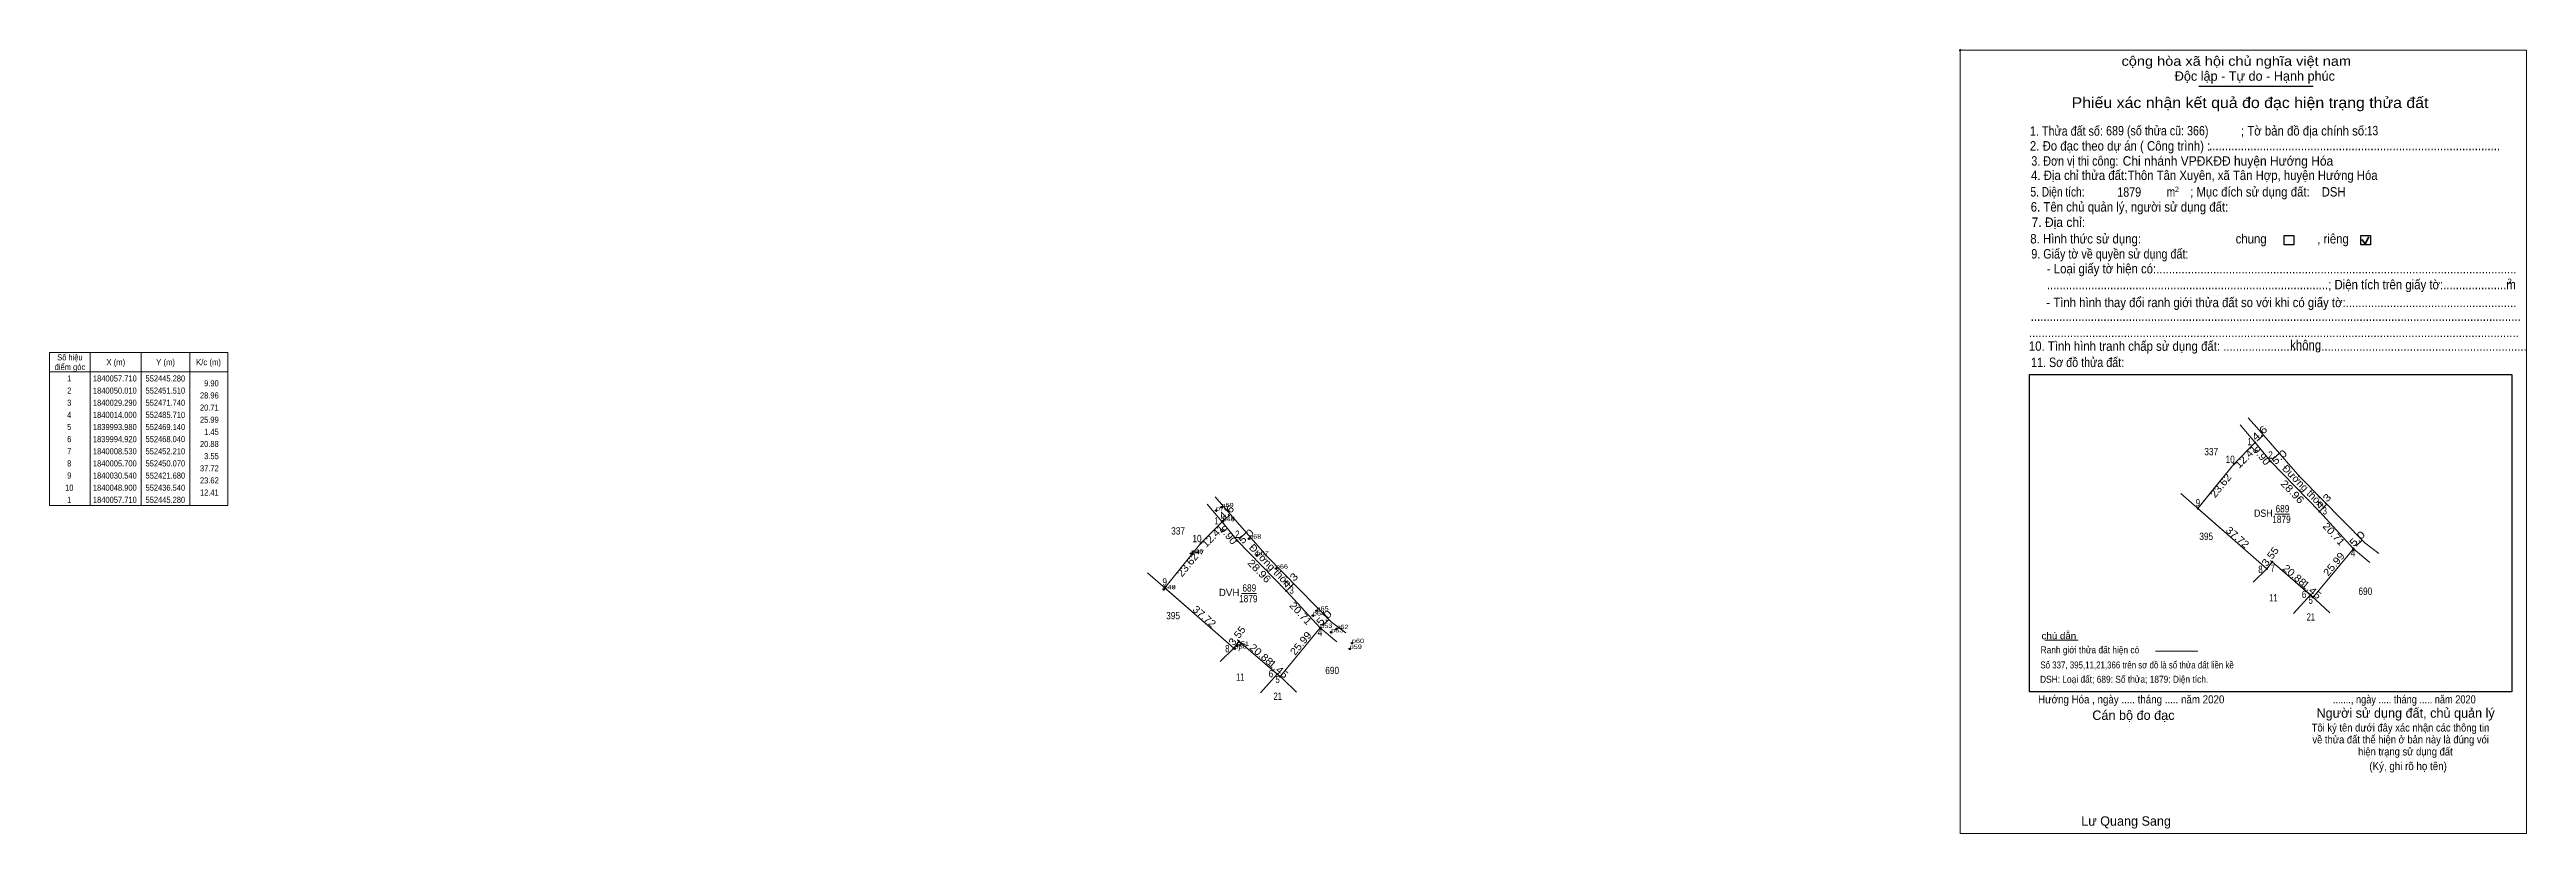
# Model space of a CAD drawing. Header units: metres. Extents: x 551962 to 552983, y 1839929 to 1840252.
import ezdxf
from ezdxf.enums import TextEntityAlignment as Align

# ---------------------------------------------------------------- set-up
doc = ezdxf.new("R2010")
doc.units = ezdxf.units.M
doc.header["$LTSCALE"] = 1.2
doc.header["$PDMODE"] = 32
doc.header["$PDSIZE"] = 0.6
doc.linetypes.add('MEDIUM_DASHED', pattern=[4.5, 3, -1.5])
for name, color, linetype, lineweight in [('1', 7, 'Continuous', 13), ('10', 7, 'Continuous', 13), ('13', 7, 'Continuous', 13), ('16', 7, 'Continuous', 13), ('17', 7, 'Continuous', 13), ('2', 7, 'Continuous', 25), ('23', 7, 'Continuous', 13), ('4', 7, 'Continuous', 13), ('6', 7, 'Continuous', 13), ('63', 7, 'Continuous', 13)]:
    doc.layers.add(name, color=color, linetype=linetype, lineweight=lineweight)
doc.layers.add('12', color=7, linetype='Continuous')
doc.layers.add('7', color=7, linetype='Continuous')

msp = doc.modelspace()

# ---------------------------------------------------------------- hatches: boundary and pattern name
at = {"layer": '16'}
for points in [[(552871.16, 1840090.381, 1), (552870.572, 1840090.381, 1)], [(552862.42, 1840081.571, 1), (552861.832, 1840081.571, 1)], [(552877.39, 1840082.681, 1), (552876.802, 1840082.681, 1)], [(552847.56, 1840063.211, 1), (552846.972, 1840063.211, 1)], [(552897.618, 1840061.957, 1), (552897.031, 1840061.957, 1)], [(552436.816, 1840048.91, 1), (552436.228, 1840048.91, 1)], [(552445.556, 1840057.72, 1), (552444.968, 1840057.72, 1)], [(552451.786, 1840050.02, 1), (552451.198, 1840050.02, 1)], [(552875.95, 1840038.371, 1), (552875.362, 1840038.371, 1)], [(552878.09, 1840041.201, 1), (552877.502, 1840041.201, 1)], [(552911.59, 1840046.671, 1), (552911.002, 1840046.671, 1)], [(552421.956, 1840030.55, 1), (552421.368, 1840030.55, 1)], [(552472.014, 1840029.296, 1), (552471.427, 1840029.296, 1)], [(552893.92, 1840027.591, 1), (552893.332, 1840027.591, 1)], [(552895.017, 1840026.651, 1), (552894.429, 1840026.651, 1)], [(552452.486, 1840008.54, 1), (552451.898, 1840008.54, 1)], [(552485.986, 1840014.01, 1), (552485.398, 1840014.01, 1)], [(552450.346, 1840005.71, 1), (552449.758, 1840005.71, 1)], [(552468.316, 1839994.93, 1), (552467.728, 1839994.93, 1)], [(552469.412, 1839993.99, 1), (552468.825, 1839993.99, 1)]]:
    msp.add_hatch(color=256, dxfattribs=at).paths.add_polyline_path(points)

# ---------------------------------------------------------------- linework, layer by layer
at = {"layer": '1'}
for points in [[(552870.88, 1840090.37), (552877.11, 1840082.67), (552897.34, 1840061.95), (552911.31, 1840046.66), (552894.74, 1840026.64), (552893.64, 1840027.58), (552877.81, 1840041.19), (552875.67, 1840038.36), (552847.28, 1840063.2), (552862.14, 1840081.56)], [(552445.28, 1840057.71), (552451.51, 1840050.01), (552471.74, 1840029.29), (552485.71, 1840014), (552469.14, 1839993.98), (552468.04, 1839994.92), (552452.21, 1840008.53), (552450.07, 1840005.7), (552421.68, 1840030.54), (552436.54, 1840048.9)]]:
    msp.add_lwpolyline(points, close=True, dxfattribs=at)
at = {"layer": '10'}
for p, q in [((552840.18, 1840069.36), (552875.67, 1840038.36)), ((552414.58, 1840036.7), (552450.07, 1840005.7)), ((552886.69, 1840019.98), (552893.64, 1840027.58)), ((552461.09, 1839987.32), (552468.04, 1839994.92))]:
    msp.add_line(p, q, dxfattribs=at)
for points in [[(552870.06, 1840032.89), (552875.67, 1840038.36), (552877.81, 1840041.19), (552893.64, 1840027.58)], [(552875.67, 1840038.36), (552877.81, 1840041.19), (552895.9, 1840025.64), (552901.57, 1840020.2)], [(552444.46, 1840000.23), (552450.07, 1840005.7), (552452.21, 1840008.53), (552468.04, 1839994.92)], [(552450.07, 1840005.7), (552452.21, 1840008.53), (552470.3, 1839992.98), (552475.97, 1839987.54)]]:
    msp.add_lwpolyline(points, dxfattribs=at)
at = {"layer": '13'}
for p, q in [((552878.94, 1840060.82), (552885.02, 1840060.82)), ((552453.34, 1840028.16), (552459.41, 1840028.16))]:
    msp.add_line(p, q, dxfattribs=at)
at = {"layer": '16', "linetype": 'MEDIUM_DASHED'}
for p, q in [((552874.35, 1840093.4), (552870.88, 1840090.37)), ((552880.86, 1840085.95), (552877.11, 1840082.67)), ((552448.75, 1840060.74), (552445.28, 1840057.71)), ((552900.4, 1840064.95), (552897.34, 1840061.95)), ((552455.26, 1840053.29), (552451.51, 1840050.01)), ((552914.88, 1840050.16), (552911.31, 1840046.66)), ((552474.8, 1840032.29), (552471.74, 1840029.29)), ((552489.28, 1840017.5), (552485.71, 1840014))]:
    msp.add_line(p, q, dxfattribs=at)
at = {"layer": '16'}
for p, q in [((552911.32, 1840046.66), (552918.11, 1840040.95)), ((552485.71, 1840014), (552492.51, 1840008.29))]:
    msp.add_line(p, q, dxfattribs=at)
for points in [[(552894.74, 1840026.64), (552911.32, 1840046.66), (552897.34, 1840061.95)], [(552469.14, 1839993.98), (552485.71, 1840014), (552471.74, 1840029.29)]]:
    msp.add_lwpolyline(points, dxfattribs=at)
for centre in [(552870.866, 1840090.381), (552862.126, 1840081.571), (552877.096, 1840082.681), (552847.266, 1840063.211), (552897.324, 1840061.957), (552436.522, 1840048.91), (552445.262, 1840057.72), (552451.492, 1840050.02), (552875.656, 1840038.371), (552877.796, 1840041.201), (552911.296, 1840046.671), (552421.662, 1840030.55), (552471.72, 1840029.296), (552893.626, 1840027.591), (552894.723, 1840026.651), (552452.192, 1840008.54), (552485.692, 1840014.01), (552450.052, 1840005.71), (552468.022, 1839994.93), (552469.119, 1839993.99)]:
    msp.add_circle(centre, 0.294, dxfattribs=at)
msp.add_point((552749.32, 1840252), dxfattribs=at)
at = {"layer": '17'}
msp.add_line((552784.22, 1840008.98), (552797.95, 1840008.98), dxfattribs=at)
at = {"layer": '2'}
for p, q in [((552847.58, 1840237.2), (552894.75, 1840237.2)), ((552777.92, 1840118.45), (552818.7, 1840118.45)), ((552818.7, 1840118.45), (552957.64, 1840118.45)), ((552957.64, 1840118.45), (552976.53, 1840118.45))]:
    msp.add_line(p, q, dxfattribs=at)
at = {"layer": '2', "lineweight": 35}
for p, q in [((552914.78, 1840173.97), (552916.11, 1840172.24)), ((552916.11, 1840172.24), (552917.73, 1840175.13))]:
    msp.add_line(p, q, dxfattribs=at)
at = {"layer": '2', "lineweight": 13}
msp.add_lwpolyline([(552749.32, 1840252), (552982.61, 1840252), (552982.61, 1839929.33), (552749.32, 1839929.33)], close=True, dxfattribs=at)
at = {"layer": '2'}
for points in [[(552882.8, 1840175.63), (552886.81, 1840175.63), (552886.81, 1840171.9), (552882.8, 1840171.9)], [(552914.32, 1840175.63), (552918.33, 1840175.63), (552918.33, 1840171.9), (552914.32, 1840171.9)]]:
    msp.add_lwpolyline(points, close=True, dxfattribs=at)
msp.add_lwpolyline([(552976.53, 1840118.45), (552976.53, 1839987.72), (552777.92, 1839987.72), (552777.92, 1840118.45)], dxfattribs=at)
at = {"layer": '23'}
for points in [[(552868.01, 1840100.62), (552871.52, 1840096.65), (552889.43, 1840076.14), (552915.96, 1840049.06), (552921.8, 1840044.7)], [(552897.34, 1840061.95), (552877.11, 1840082.67), (552870.78, 1840090.49), (552864.69, 1840097.67)], [(552471.74, 1840029.29), (552451.51, 1840050.01), (552445.18, 1840057.83), (552439.09, 1840065.01)], [(552442.41, 1840067.96), (552445.92, 1840063.99), (552463.83, 1840043.48), (552490.36, 1840016.4), (552496.2, 1840012.04)]]:
    msp.add_lwpolyline(points, dxfattribs=at)
at = {"layer": '4'}
for points in [[(552847.28, 1840063.2), (552852.91, 1840070.17), (552862.14, 1840081.56), (552870.88, 1840090.37)], [(552421.68, 1840030.54), (552427.31, 1840037.51), (552436.54, 1840048.9), (552445.28, 1840057.71)]]:
    msp.add_lwpolyline(points, dxfattribs=at)
at = {"layer": '6'}
msp.add_line((552829.84, 1840004.39), (552847.22, 1840004.39), dxfattribs=at)
at = {"layer": '63'}
for p, q in [((551979.06, 1840127.51), (551979.06, 1840064.51)), ((552000.06, 1840127.51), (552000.06, 1840064.51)), ((552020.06, 1840127.51), (552020.06, 1840064.51)), ((551962.26, 1840119.51), (552035.66, 1840119.51))]:
    msp.add_line(p, q, dxfattribs=at)
msp.add_lwpolyline([(551962.26, 1840127.51), (552035.66, 1840127.51), (552035.66, 1840064.51), (551962.26, 1840064.51)], close=True, dxfattribs=at)
at = {"layer": '7'}
for p in [(552442.77, 1840062.36), (552445, 1840063.73), (552445.5, 1840058), (552445.5, 1840057.98), (552456.42, 1840050.8), (552432.49, 1840044.66), (552432.83, 1840044.38), (552459.48, 1840043.93), (552467.43, 1840038.45), (552421.16, 1840029.94), (552421.17, 1840029.93), (552482.66, 1840019.12), (552484.14, 1840021.08), (552485.71, 1840014), (552490.2, 1840012.19), (552492.32, 1840013.53), (552498.77, 1840007.77), (552450.4, 1840005.48), (552451.36, 1840006.62), (552497.85, 1840005.36)]:
    msp.add_point(p, dxfattribs=at)

# ---------------------------------------------------------------- texts
at = {"layer": '1', "width": 0.85}
for p in [(552881.69, 1840057.24), (552456.09, 1840024.59)]:
    msp.add_text('1879', height=3, dxfattribs=at).set_placement(p, align=Align.CENTER)
at = {"layer": '12', "width": 1.25}
for s, p in [('p70', (552442.77, 1840062.36)), ('p69', (552445, 1840063.73)), ('p44', (552445.5, 1840058)), ('p45', (552445.5, 1840057.98)), ('p68', (552456.42, 1840050.8)), ('p46', (552432.49, 1840044.66)), ('p47', (552432.83, 1840044.38)), ('p67', (552459.48, 1840043.93)), ('p66', (552467.43, 1840038.45)), ('p49', (552421.16, 1840029.94)), ('p48', (552421.17, 1840029.93)), ('p64', (552482.66, 1840019.12)), ('p65', (552484.14, 1840021.08)), ('p51', (552451.36, 1840006.62)), ('p53', (552485.71, 1840014)), ('p63', (552490.2, 1840012.19)), ('p62', (552492.32, 1840013.53)), ('p60', (552498.77, 1840007.77)), ('p50', (552450.4, 1840005.48)), ('p59', (552497.85, 1840005.36))]:
    msp.add_text(s, height=1.8, dxfattribs=at).set_placement(p)
at = {"layer": '13'}
for s, width, p in [('337', 0.85, (552852.755, 1840085.14)), ('689', 0.85, (552882.095, 1840061.63)), ('337', 0.85, (552427.155, 1840052.49)), ('395', 0.85, (552850.7, 1840050.24)), ('689', 0.85, (552456.495, 1840028.98)), ('11', 0.75, (552878.36, 1840024.92)), ('690', 0.85, (552916.24, 1840027.64)), ('395', 0.85, (552425.1, 1840017.59)), ('21', 0.75, (552893.8, 1840017.03)), ('690', 0.85, (552490.64, 1839994.99)), ('11', 0.75, (552452.76, 1839992.27)), ('21', 0.75, (552468.2, 1839984.38))]:
    msp.add_text(s, height=3, dxfattribs=dict(at, width=width)).set_placement(p, align=Align.CENTER)
at = {"layer": '2'}
for s, height, width, p in [('cộng hòa xã hội chủ nghĩa việt nam', 3.894, 1.15, (552815.8, 1840245.6)), ('2. Đo đạc theo dự án ( Công trình) : ', 3.896, 0.9, (552778.06, 1840210.66)), ('1. Thửa đất số:', 3.894, 0.85, (552778.1, 1840216.8)), ('689 (số thửa cũ: 366)', 3.88, 0.85, (552809.44, 1840216.93)), ('............................................................................................', 3.896, 0.9, (552851.88, 1840210.84)), ('; Tờ bản đồ địa chính số:', 3.894, 0.9, (552865, 1840216.88)), ('13', 3.88, 0.8, (552916.88, 1840216.96)), ('4. Địa chỉ thửa đất:', 3.896, 0.9, (552778.54, 1840198.56)), ('3. Đơn vị thi công:', 3.896, 0.85, (552778.64, 1840204.46)), ('Chi nhánh VPĐKĐĐ huyện Hướng Hóa', 3.888, 0.95, (552816.28, 1840204.46)), ('Thôn Tân Xuyên, xã Tân Hợp, huyện Hướng Hóa', 3.88, 0.9, (552818.34, 1840198.57)), ('5. Diện tích:', 3.896, 0.8, (552778.3, 1840191.74)), ('1879', 3.88, 0.85, (552814.06, 1840191.66)), ('m', 3.894, 0.8, (552834.42, 1840191.74)), ('2', 2.225, 0.8, (552837.78, 1840193.58)), ('; Mục đích sử dụng đất:', 3.894, 0.9, (552844.06, 1840191.74)), ('DSH', 3.88, 0.9, (552898.24, 1840191.72)), ('6. Tên chủ quản lý, người sử dụng đất:', 3.9, 0.9, (552778.4, 1840185.52)), ('7. Địa chỉ:', 3.9, 0.95, (552778.76, 1840179.2)), ('8. Hình thức sử dụng:', 3.896, 0.9, (552778.2, 1840172.4)), ('chung                , riêng', 3.894, 0.9, (552862.8, 1840172.4)), ('9. Giấy tờ về quyền sử dụng đất:', 3.896, 0.85, (552778.64, 1840166.18)), ('     - Loại giấy tờ hiện có:..................................................................................................................', 3.894, 0.9, (552778.54, 1840160.08)), ('     - Tình hình thay đổi ranh giới thửa đất so với khi có giấy tờ:......................................................', 3.894, 0.9, (552778.3, 1840146.16)), ('     .........................................................................................; Diện tích trên giấy tờ:....................m', 3.894, 0.9, (552778.54, 1840153.52)), ('2', 2.225, 0.8, (552974.88, 1840155.68)), ('...........................................................................................................................................................', 3.894, 0.9, (552778.4, 1840140.48)), ('10. Tình hình tranh chấp sử dụng đất: ................................................................................................', 3.896, 0.9, (552777.64, 1840128.18)), ('...........................................................................................................................................................', 3.894, 0.9, (552777.64, 1840133.84)), ('không', 3.894, 0.9, (552885.28, 1840128.66)), ('11. Sơ đồ thửa đất:', 3.896, 0.85, (552778.54, 1840121.48)), ('Hướng Hóa , ngày ..... tháng ..... năm 2020', 3.336, 0.9, (552781.42, 1839982.91)), ('......., ngày ..... tháng ..... năm 2020', 3.336, 0.85, (552902.9, 1839982.91)), ('(Ký, ghi rõ họ tên)', 3.338, 0.9, (552917.88, 1839955.43))]:
    msp.add_text(s, height=height, dxfattribs=dict(at, width=width)).set_placement(p)
for s, height, p in [('Độc lập - Tự do - Hạnh phúc', 3.894, (552837.72, 1840239.44)), ('Cán bộ đo đạc', 3.894, (552803.76, 1839976.11)), ('Người sử dụng đất, chủ quản lý', 3.89, (552896.12, 1839977.01)), ('Lư Quang Sang', 3.88, (552799.22, 1839932.52))]:
    msp.add_text(s, height=height, dxfattribs=at).set_placement(p)
for s, height, width, p in [('Phiếu xác nhận kết quả đo đạc hiện trạng thửa đất', 4.449, 1.1, (552868.74, 1840228.2)), ('Tôi ký tên dưới đây xác nhận các thông tin', 3.217, 0.9, (552930.715, 1839971.33)), ('về thửa đất thể hiện ở bản này là đúng vói', 3.217, 0.9, (552930.78, 1839966.43)), ('hiện trạng sử dụng đất', 3.217, 0.9, (552932.725, 1839961.47))]:
    msp.add_text(s, height=height, dxfattribs=dict(at, width=width)).set_placement(p, align=Align.CENTER)
at = {"layer": '2', "width": 0.9}
msp.add_text('DSH', height=3, dxfattribs=at).set_placement((552878.02, 1840059.78), align=Align.RIGHT)
at = {"layer": '2'}
msp.add_text('DVH', height=3, dxfattribs=at).set_placement((552452.42, 1840027.13), align=Align.RIGHT)
at = {"layer": '6'}
for s, height, width, p in [('chú dẫn', 2.851, 1.05, (552782.87, 1840009.34)), ('Số 337, 395,11,21,366 trên sơ đồ là số thửa đất liền kề', 2.86, 0.85, (552782.38, 1839997.32)), ('Ranh giới thửa đất hiện có ', 2.851, 0.9, (552782.48, 1840003.55)), ('DSH: Loại đất; 689: Số thửa; 1879: Diện tích.', 2.86, 0.9, (552782.24, 1839991.42))]:
    msp.add_text(s, height=height, dxfattribs=dict(at, width=width)).set_placement(p)
at = {"layer": '63'}
for s, width, p in [('điểm góc', 0.9, (551970.66, 1840120.24)), ('Số hiệu', 0.85, (551970.66, 1840124.24)), ('X (m)', 0.95, (551989.56, 1840122.24)), ('Y (m)', 0.95, (552010.055, 1840122.24)), ('K/c (m)', 0.95, (552027.76, 1840122.24)), (' 2', 0.85, (551969.96, 1840110.54)), (' 1', 0.75, (551969.955, 1840115.54)), ('1840057.710', 0.85, (551989.16, 1840115.54)), ('1840050.010', 0.85, (551989.16, 1840110.54)), ('552445.280', 0.85, (552009.965, 1840115.54)), ('552451.510', 0.85, (552009.965, 1840110.54)), (' 4', 0.85, (551969.955, 1840100.54)), (' 3', 0.8, (551969.96, 1840105.54)), ('1840029.290', 0.85, (551989.16, 1840105.54)), ('1840014.000', 0.85, (551989.16, 1840100.54)), ('552471.740', 0.85, (552009.965, 1840105.54)), ('552485.710', 0.85, (552009.965, 1840100.54)), (' 5', 0.8, (551969.96, 1840095.54)), (' 6', 0.85, (551969.96, 1840090.54)), ('1839993.980', 0.85, (551989.16, 1840095.54)), ('1839994.920', 0.85, (551989.16, 1840090.54)), ('552469.140', 0.85, (552009.965, 1840095.54)), ('552468.040', 0.85, (552009.965, 1840090.54)), (' 8', 0.8, (551969.96, 1840080.54)), (' 7', 0.8, (551969.96, 1840085.54)), ('1840008.530', 0.85, (551989.16, 1840085.54)), ('1840005.700', 0.85, (551989.16, 1840080.54)), ('552452.210', 0.85, (552009.965, 1840085.54)), ('552450.070', 0.85, (552009.965, 1840080.54)), (' 10', 0.85, (551969.955, 1840070.54)), (' 9', 0.85, (551969.955, 1840075.54)), ('1840030.540', 0.85, (551989.16, 1840075.54)), ('1840048.900', 0.85, (551989.16, 1840070.54)), ('552421.680', 0.85, (552009.965, 1840075.54)), ('552436.540', 0.85, (552009.965, 1840070.54)), (' 1', 0.75, (551969.955, 1840065.54)), ('1840057.710', 0.85, (551989.16, 1840065.54)), ('552445.280', 0.85, (552009.965, 1840065.54))]:
    msp.add_text(s, height=2.5, dxfattribs=dict(at, width=width)).set_placement(p, align=Align.CENTER)
for s, height, width, p in [('28.96', 2.5, 0.85, (552031.96, 1840108.54)), ('9.90', 2.5, 0.85, (552031.96, 1840113.54)), ('20.71', 2.5, 0.85, (552031.96, 1840103.54)), ('25.99', 2.5, 0.85, (552031.96, 1840098.54)), ('20.88', 2.5, 0.85, (552031.96, 1840088.54)), ('1.45', 2.5, 0.85, (552031.96, 1840093.54)), (' 1', 3, 0.75, (552869.42, 1840089.28)), ('37.72', 2.5, 0.85, (552031.96, 1840078.54)), ('3.55', 2.5, 0.85, (552031.96, 1840083.54)), (' 10', 3, 0.85, (552862.44, 1840081.99)), (' 2', 3, 0.85, (552878.11, 1840083.77)), ('23.62', 2.5, 0.85, (552031.96, 1840073.54)), ('12.41', 2.5, 0.85, (552031.96, 1840068.54)), (' 1', 3, 0.75, (552443.82, 1840056.63)), (' 9', 3, 0.85, (552848.19, 1840064.1)), (' 3', 3, 0.8, (552900.42, 1840060.76)), (' 10', 3, 0.85, (552436.84, 1840049.34)), (' 2', 3, 0.85, (552452.51, 1840051.12)), (' 8', 3, 0.8, (552873.93, 1840036.64)), (' 7', 3, 0.8, (552878.94, 1840037.07)), (' 4', 3, 0.85, (552912.14, 1840043.4)), (' 9', 3, 0.85, (552422.59, 1840031.45)), (' 3', 3, 0.8, (552474.82, 1840028.11)), (' 6', 3, 0.85, (552891.95, 1840026.33)), ('5', 3, 0.75, (552894.61, 1840023.92)), (' 7', 3, 0.8, (552453.34, 1840004.42)), (' 4', 3, 0.85, (552486.54, 1840010.75)), (' 8', 3, 0.8, (552448.33, 1840003.99)), (' 6', 3, 0.85, (552466.35, 1839993.68)), ('5', 3, 0.75, (552469.01, 1839991.27))]:
    msp.add_text(s, height=height, dxfattribs=dict(at, width=width)).set_placement(p, align=Align.RIGHT)
for s, rotation, width, p in [('4.6', 41.127, 1.2, (552873.628, 1840093.175)), ('12.41', 45.229, 1.1, (552868.186, 1840083.479)), ('9.90', 308.976, 1.1, (552872.29, 1840084.028)), ('5.0', 41.175, 1.2, (552881.782, 1840083.262)), ('Đường thôn', 314.314, 1.05, (552889.63, 1840071.378)), ('23.62', 51.014, 1.1, (552857.842, 1840071.686)), ('28.96', 314.314, 1.15, (552885.139, 1840069.063)), ('4.3', 44.433, 1.25, (552900, 1840065.117)), ('4.6', 41.127, 1.2, (552448.028, 1840060.525)), ('12.41', 45.229, 1.1, (552442.586, 1840050.829)), ('9.90', 308.976, 1.1, (552446.69, 1840051.378)), ('5.0', 41.175, 1.2, (552456.182, 1840050.612)), ('Đường thôn', 314.314, 1.05, (552464.03, 1840038.728)), ('37.72', 318.816, 1.1, (552862.597, 1840050.246)), ('20.71', 312.417, 1.1, (552902.144, 1840051.652)), ('5.0', 44.433, 1.25, (552913.935, 1840049.711)), ('23.62', 51.014, 1.1, (552432.242, 1840039.036)), ('28.96', 314.314, 1.15, (552459.539, 1840036.413)), ('3.55', 52.904, 1.1, (552878.228, 1840042.525)), ('20.88', 319.312, 1.1, (552886.087, 1840034.579)), ('25.99', 50.386, 1.1, (552904.448, 1840039.349)), ('4.3', 44.433, 1.25, (552474.4, 1840032.467)), ('1.45', 319.485, 1.15, (552893.131, 1840028.549)), ('37.72', 318.816, 1.1, (552436.997, 1840017.596)), ('20.71', 312.417, 1.1, (552476.544, 1840019.002)), ('5.0', 44.433, 1.25, (552488.335, 1840017.061)), ('3.55', 52.904, 1.1, (552452.628, 1840009.875)), ('25.99', 50.386, 1.1, (552478.848, 1840006.699)), ('20.88', 319.312, 1.1, (552460.487, 1840001.929)), ('1.45', 319.485, 1.15, (552467.531, 1839995.899))]:
    msp.add_text(s, height=3, rotation=rotation, dxfattribs=dict(at, width=width)).set_placement(p, align=Align.CENTER)

doc.saveas('drawing.dxf')
